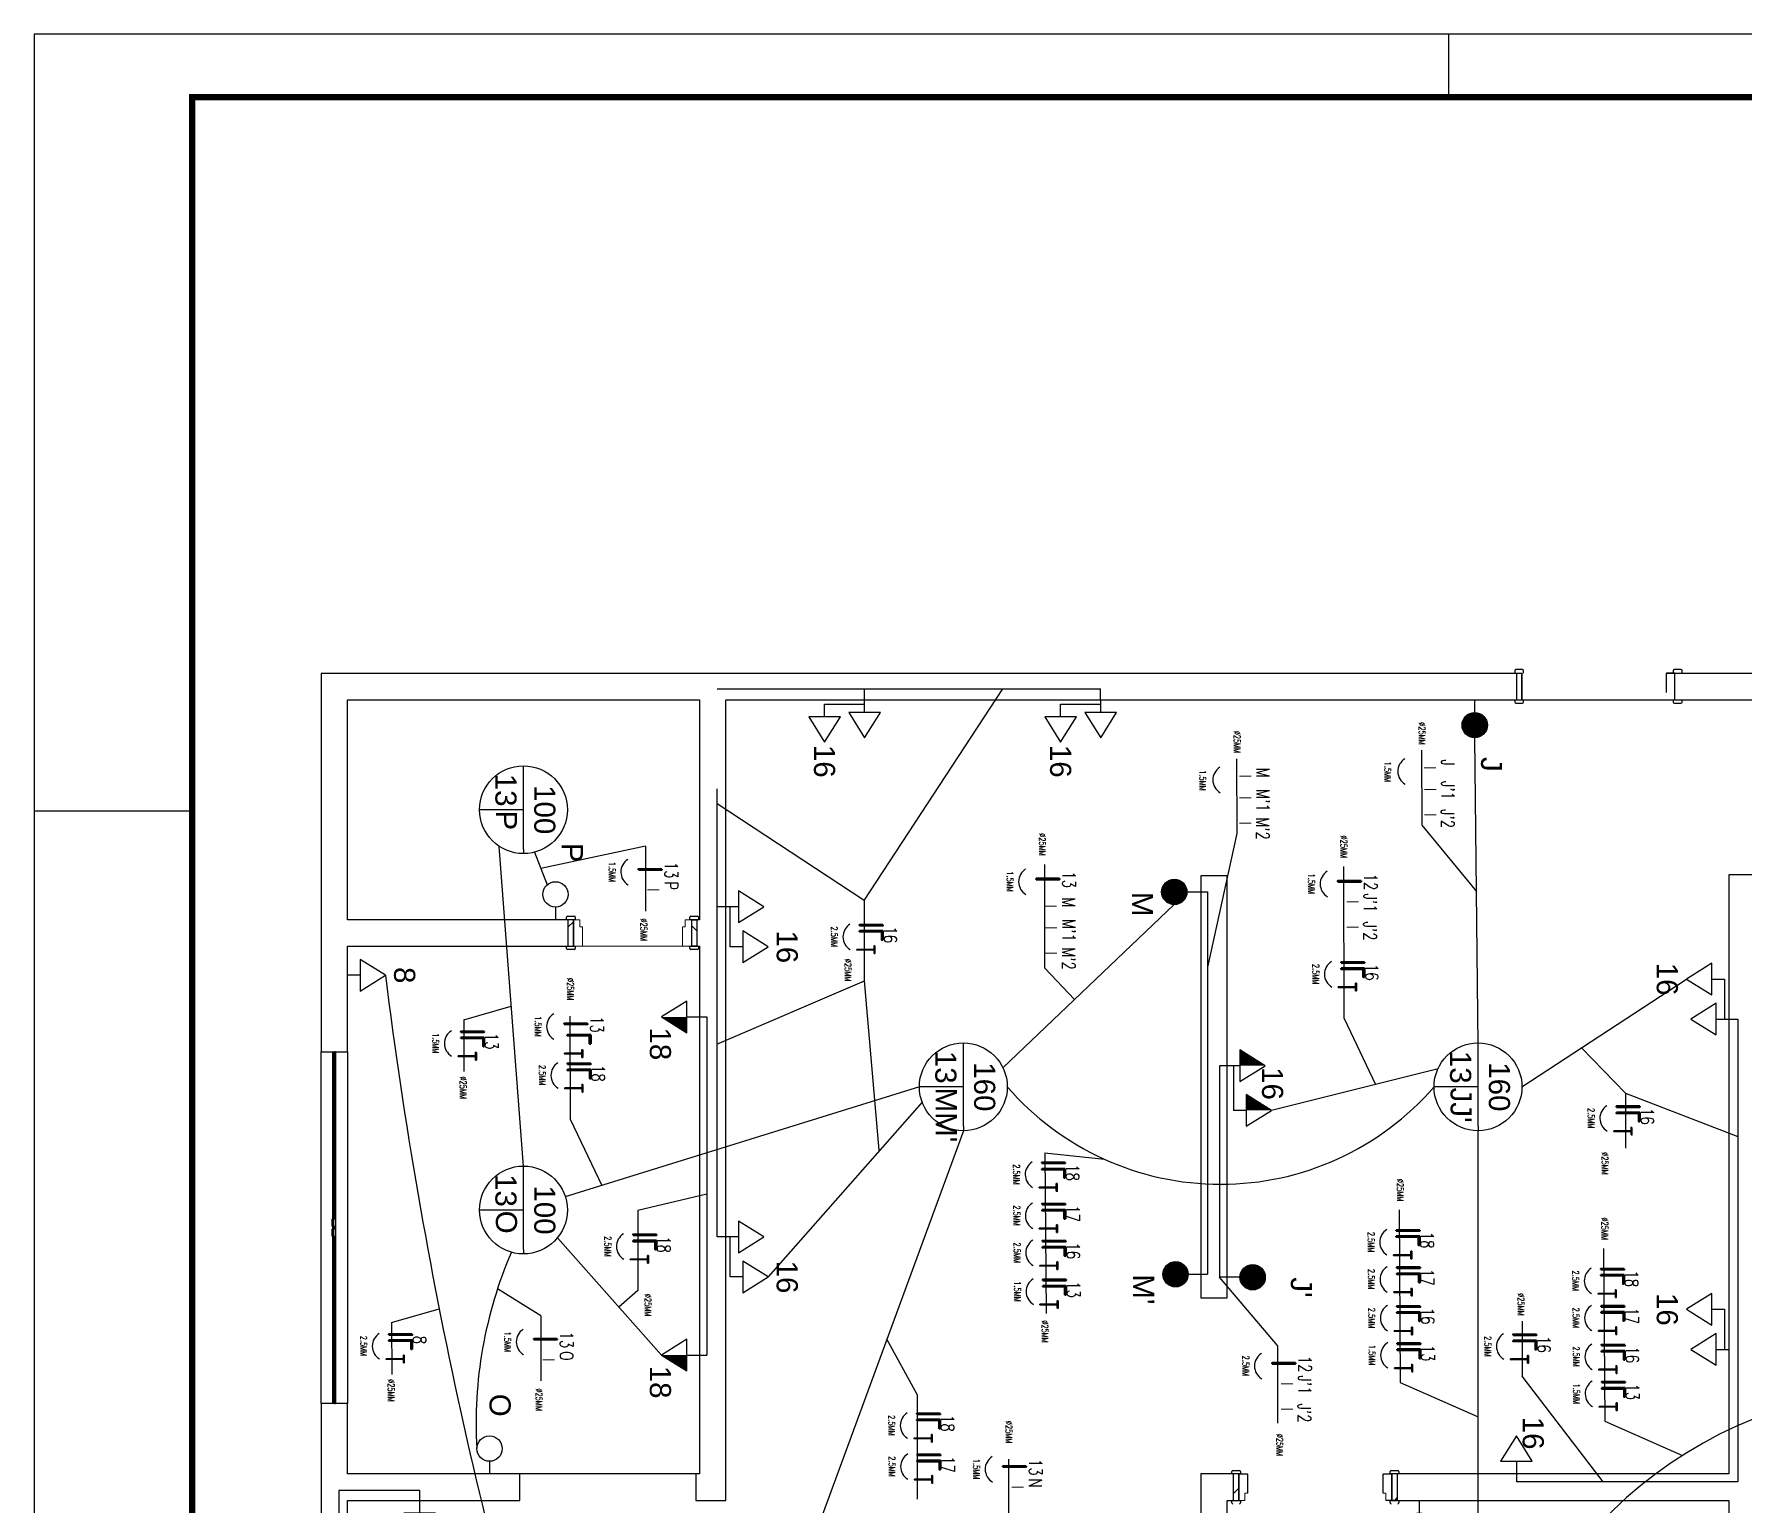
# Model space of a CAD drawing. Header units: metres. Extents: x 2012 to 4043, y 2396 to 4846.
# Drawn here: x 2109.15 to 2133.35, y 2413.12 to 2433.94 of the extents above; entities that cross this region are included whole.
import ezdxf
from ezdxf.enums import TextEntityAlignment as Align

# ---------------------------------------------------------------- set-up
doc = ezdxf.new("R2010")
doc.units = ezdxf.units.M
doc.linetypes.add('HIDDEN', pattern=[9.525, 6.35, -3.175])
for name, color, linetype, lineweight in [('A-FLOR-PATT', 8, 'Continuous', 9), ('A-GLAZ', 151, 'Continuous', 9), ('LAYERCOMUM', 252, 'Continuous', 25), ('REDE ELETRICA', 7, 'Continuous', 9)]:
    doc.layers.add(name, color=color, linetype=linetype, lineweight=lineweight)
for name, color, linetype in [('ARQ-ALVNARIA (Paredes)', 4, 'Continuous'), ('ARQ-ESQ-01', 1, 'Continuous'), ('ARQ-FOLHA', 7, 'Continuous'), ('ELETRODUTO EMBUTIDO LAJE PAREDE', 2, 'Continuous'), ('ELETRODUTO EMBUTIDO PISO', 2, 'HIDDEN'), ('ELETRODUTO LUMINÁRIA', 3, 'Continuous'), ('PENA1', 2, 'Continuous')]:
    doc.layers.add(name, color=color, linetype=linetype)
doc.styles.add('GYN_Carimbo_Página', font='arial.ttf', dxfattribs={"height": 0.6})
doc.styles.add('GYN_Dispositivos', font='arial.ttf', dxfattribs={"height": 0.2})
doc.styles.add('ROMAND', font='romand__.ttf', dxfattribs={"width": 0.75})

# ---------------------------------------------------------------- blocks, each defined once
blk = doc.blocks.new('FOLHA A2')
at = {"layer": 'ARQ-FOLHA'}
for p, q in [((594, 0), (0, 0)), ((0, 0), (0, -420)), ((224, -10), (224, 0)), ((0, -123), (25, -123))]:
    blk.add_line(p, q, dxfattribs=at)
at = {"layer": 'ARQ-FOLHA', "const_width": 1}
blk.add_lwpolyline([(25, -410), (584, -410), (584, -10), (25, -10), (25, -410)], dxfattribs=at)
blk = doc.blocks.new('*U94')
for p, q in [((-0.373, 0), (-0.416, 0)), ((0.373, 0), (-0.373, 0)), ((0, 0), (0, -0.373)), ((0.373, 0), (0.416, 0)), ((0, -0.373), (0, -0.416))]:
    blk.add_line(p, q)
blk.add_circle((0, 0), 0.416)
at = {"color": 7, "style": 'GYN_Dispositivos'}
blk.add_attdef('P', text='', height=0.2, dxfattribs=at).set_placement((0, 0.16), align=Align.BOTTOM_CENTER)
blk.add_attdef('CI', text='', height=0.2, dxfattribs=at).set_placement((-0.16, 0), align=Align.TOP_RIGHT)
blk.add_attdef('CM', text='', height=0.2, dxfattribs=at).set_placement((0.16, 0), align=Align.TOP_LEFT)
blk = doc.blocks.new('*U86')
for points in [[(0, 0.36), (-0.075, 0.24), (0, 0.24)], [(0, 0.24), (-0.075, 0.24), (-0.15, 0.12), (0, 0.12)]]:
    blk.add_hatch(color=256).paths.add_polyline_path(points)
for p, q in [((0, 0.36), (-0.15, 0.12)), ((0.15, 0.12), (0, 0.36)), ((-0.15, 0.12), (0.15, 0.12)), ((0, 0.12), (0, 0))]:
    blk.add_line(p, q)
at = {"layer": 'REDE ELETRICA', "style": 'GYN_Carimbo_Página'}
blk.add_attdef('CIRCUITO', text='', height=0.2, dxfattribs=at).set_placement((0, 0.542), align=Align.MIDDLE_CENTER)
blk = doc.blocks.new('*U85')
for p, q in [((0, 0.36), (-0.15, 0.12)), ((0.15, 0.12), (0, 0.36)), ((-0.15, 0.12), (0.15, 0.12)), ((0, 0.12), (0, 0))]:
    blk.add_line(p, q)
at = {"layer": 'REDE ELETRICA', "style": 'GYN_Carimbo_Página'}
blk.add_attdef('CIRCUITO', text='', height=0.2, dxfattribs=at).set_placement((0, 0.542), align=Align.MIDDLE_CENTER)
blk = doc.blocks.new('*U95')
for points in [[(0, 0.36, 0.414214), (-0.12, 0.24), (0, 0.24)], [(0.12, 0.24, 0.414214), (0, 0.36), (0, 0.24)], [(-0.12, 0.24, 0.414214), (0, 0.12), (0, 0.24)], [(0.12, 0.24), (0, 0.24), (0, 0.12, 0.414214)]]:
    blk.add_hatch(color=256).paths.add_polyline_path(points)
h = blk.add_hatch(color=256)
h.paths.add_polyline_path([(0.12, 0.24, 0.414214), (0, 0.36), (0, 0.24)])
h.paths.add_polyline_path([(0, 0.24), (0, 0.12, 0.414214), (0.12, 0.24)])
blk.add_line((0, 0.12), (0, 0))
blk.add_circle((0, 0.24), 0.12)
at = {"layer": 'REDE ELETRICA', "style": 'GYN_Carimbo_Página'}
blk.add_attdef('COMANDO', text='', height=0.2, dxfattribs=at).set_placement((0, 0.542), align=Align.MIDDLE_CENTER)
blk = doc.blocks.new('*U81')
blk.add_line((0, 0.12), (0, 0))
blk.add_circle((0, 0.24), 0.12)
at = {"layer": 'REDE ELETRICA', "style": 'GYN_Carimbo_Página'}
blk.add_attdef('COMANDO', text='', height=0.2, dxfattribs=at).set_placement((0, 0.542), align=Align.MIDDLE_CENTER)

msp = doc.modelspace()

# ---------------------------------------------------------------- hatches: boundary and pattern name
at = {"layer": 'ARQ-ALVNARIA (Paredes)'}
h = msp.add_hatch(dxfattribs=at)
h.set_pattern_fill('FP_18', color=256, scale=2.492524, style=0, pattern_type=2)
h.set_pattern_definition([(315, (2121.9624, 2363.8828), (0.793116, 0.793116), []), (45, (2121.9624, 2363.88275), (-0.396558, 0.396558), [])])
h.paths.add_polyline_path([(2116.718, 2421.024), (2116.793, 2421.024), (2116.793, 2421.398), (2116.718, 2421.398), (2116.718, 2421.033)], flags=0)
h.paths.add_polyline_path([(2118.463, 2421.024), (2118.538, 2421.024), (2118.538, 2421.398), (2118.463, 2421.398), (2118.463, 2421.033)], flags=0)
h = msp.add_hatch(dxfattribs=at)
h.set_pattern_fill('FP_17', color=256, scale=2.492524, angle=-180, style=0, pattern_type=2)
h.set_pattern_definition([(315, (2121.9624, 2363.8828), (0.793116, 0.793116), []), (45, (2121.9624, 2363.88275), (-0.396558, 0.396558), [])])
h.paths.add_polyline_path([(2126.14, 2413.546), (2126.14, 2413.172), (2126.215, 2413.172), (2126.215, 2413.546)], flags=0)
h.paths.add_polyline_path([(2128.383, 2413.172), (2128.458, 2413.172), (2128.458, 2413.546), (2128.383, 2413.546)], flags=0)

# ---------------------------------------------------------------- linework, layer by layer
at = {"layer": 'A-FLOR-PATT', "lineweight": 15}
for p, q in [((2116.718, 2421.398), (2116.793, 2421.398)), ((2116.793, 2421.398), (2116.875, 2421.398)), ((2116.88, 2421.298), (2116.88, 2421.398)), ((2118.376, 2421.398), (2118.376, 2421.298)), ((2118.381, 2421.398), (2118.463, 2421.398)), ((2118.463, 2421.024), (2118.463, 2421.398)), ((2116.88, 2421.393), (2116.88, 2421.298)), ((2116.88, 2421.298), (2116.915, 2421.298)), ((2116.918, 2421.296), (2116.918, 2421.026)), ((2118.338, 2421.026), (2118.338, 2421.296)), ((2118.341, 2421.298), (2118.376, 2421.298)), ((2118.376, 2421.298), (2118.376, 2421.393)), ((2116.793, 2421.024), (2116.718, 2421.024)), ((2116.915, 2421.024), (2116.793, 2421.024)), ((2118.463, 2421.024), (2118.341, 2421.024)), ((2126.14, 2413.546), (2126.215, 2413.546)), ((2128.383, 2413.546), (2128.458, 2413.546)), ((2126.215, 2413.172), (2126.14, 2413.172)), ((2126.297, 2413.172), (2126.215, 2413.172)), ((2126.302, 2413.172), (2126.302, 2413.272)), ((2126.302, 2413.272), (2126.302, 2413.177)), ((2126.337, 2413.272), (2126.302, 2413.272)), ((2128.296, 2413.272), (2128.261, 2413.272)), ((2128.296, 2413.272), (2128.296, 2413.172)), ((2128.296, 2413.177), (2128.296, 2413.272))]:
    msp.add_line(p, q, dxfattribs=at)
at = {"layer": 'A-FLOR-PATT', "lineweight": 25}
for p, q in [((2118.463, 2421.398), (2118.463, 2421.024)), ((2113.216, 2419.528), (2113.59, 2419.528)), ((2113.391, 2419.528), (2113.403, 2419.528)), ((2113.378, 2414.543), (2113.216, 2414.543)), ((2113.403, 2414.543), (2113.391, 2414.543)), ((2113.59, 2414.543), (2113.428, 2414.543))]:
    msp.add_line(p, q, dxfattribs=at)
at = {"layer": 'A-FLOR-PATT'}
for p, q in [((2116.915, 2421.024), (2118.341, 2421.024)), ((2126.302, 2413.172), (2126.297, 2413.172)), ((2128.301, 2413.172), (2128.296, 2413.172))]:
    msp.add_line(p, q, dxfattribs=at)
at = {"layer": 'A-FLOR-PATT', "lineweight": 15}
for centre, radius, start, end in [((2132.272, 2424.887), 0.00249, 90, 180), ((2116.875, 2421.393), 0.00499, 0, 90), ((2118.381, 2421.393), 0.00499, 90, 180), ((2116.915, 2421.296), 0.00249, 0, 90), ((2118.341, 2421.296), 0.00249, 90, 180), ((2116.915, 2421.026), 0.00249, 270, 0), ((2118.341, 2421.026), 0.00249, 180, 270), ((2126.337, 2413.544), 0.00249, 0, 90), ((2128.261, 2413.544), 0.00249, 90, 180), ((2126.337, 2413.275), 0.00249, 270, 0), ((2128.261, 2413.275), 0.00249, 180, 270), ((2128.301, 2413.177), 0.00499, 180, 270)]:
    msp.add_arc(centre, radius, start, end, dxfattribs=at)
at = {"layer": 'A-GLAZ'}
for p, q in [((2113.378, 2419.528), (2113.378, 2414.543)), ((2113.391, 2419.528), (2113.378, 2419.528)), ((2113.391, 2414.543), (2113.391, 2419.528)), ((2113.428, 2419.528), (2113.416, 2419.528)), ((2113.416, 2419.528), (2113.416, 2414.543)), ((2113.428, 2414.543), (2113.428, 2419.528)), ((2113.378, 2417.156), (2113.367, 2417.156)), ((2113.367, 2417.112), (2113.367, 2417.156)), ((2113.367, 2417.057), (2113.367, 2417.112)), ((2113.367, 2417.057), (2113.378, 2417.057)), ((2113.416, 2417.156), (2113.391, 2417.156)), ((2113.391, 2417.057), (2113.416, 2417.057)), ((2113.367, 2416.965), (2113.367, 2417.015)), ((2113.367, 2417.015), (2113.378, 2417.015)), ((2113.367, 2416.915), (2113.367, 2416.965)), ((2113.367, 2416.915), (2113.378, 2416.915)), ((2113.391, 2417.015), (2113.416, 2417.015)), ((2113.391, 2416.915), (2113.416, 2416.915)), ((2113.378, 2414.543), (2113.391, 2414.543)), ((2113.416, 2414.543), (2113.428, 2414.543))]:
    msp.add_line(p, q, dxfattribs=at)
at = {"layer": 'A-GLAZ', "lineweight": 25}
for p, q in [((2113.406, 2419.528), (2113.403, 2419.528)), ((2113.403, 2419.528), (2113.403, 2419.492)), ((2113.403, 2419.492), (2113.406, 2419.492)), ((2113.406, 2419.492), (2113.406, 2419.528)), ((2113.413, 2419.528), (2113.406, 2419.528)), ((2113.406, 2419.528), (2113.406, 2418.282)), ((2113.416, 2419.528), (2113.413, 2419.528)), ((2113.413, 2419.528), (2113.413, 2419.492)), ((2113.413, 2418.282), (2113.413, 2419.528)), ((2113.413, 2419.492), (2113.416, 2419.492)), ((2113.393, 2418.407), (2113.393, 2417.156)), ((2113.401, 2418.407), (2113.393, 2418.407)), ((2113.401, 2417.156), (2113.401, 2418.407)), ((2113.406, 2418.315), (2113.403, 2418.315)), ((2113.403, 2418.315), (2113.403, 2418.278)), ((2113.403, 2418.278), (2113.416, 2418.278)), ((2113.406, 2418.282), (2113.406, 2418.315)), ((2113.413, 2418.282), (2113.406, 2418.282)), ((2113.406, 2418.282), (2113.413, 2418.282)), ((2113.416, 2418.315), (2113.413, 2418.315)), ((2113.413, 2418.315), (2113.413, 2418.282)), ((2113.393, 2417.015), (2113.393, 2417.057)), ((2113.393, 2417.057), (2113.393, 2417.015)), ((2113.401, 2417.057), (2113.401, 2417.015)), ((2113.401, 2417.015), (2113.401, 2417.057)), ((2113.403, 2417.015), (2113.403, 2417.057)), ((2113.393, 2416.915), (2113.393, 2415.665)), ((2113.401, 2415.665), (2113.401, 2416.915)), ((2113.393, 2415.665), (2113.401, 2415.665)), ((2113.416, 2415.794), (2113.403, 2415.794)), ((2113.403, 2415.794), (2113.403, 2415.756)), ((2113.403, 2415.756), (2113.406, 2415.756)), ((2113.406, 2415.756), (2113.406, 2415.79)), ((2113.406, 2415.79), (2113.413, 2415.79)), ((2113.406, 2415.79), (2113.406, 2414.543)), ((2113.413, 2415.79), (2113.406, 2415.79)), ((2113.413, 2415.79), (2113.413, 2415.756)), ((2113.413, 2414.543), (2113.413, 2415.79)), ((2113.413, 2415.756), (2113.416, 2415.756)), ((2113.406, 2414.578), (2113.403, 2414.578)), ((2113.403, 2414.578), (2113.403, 2414.543)), ((2113.403, 2414.543), (2113.406, 2414.543)), ((2113.406, 2414.543), (2113.406, 2414.578)), ((2113.406, 2414.543), (2113.413, 2414.543)), ((2113.416, 2414.578), (2113.413, 2414.578)), ((2113.413, 2414.578), (2113.413, 2414.543)), ((2113.413, 2414.543), (2113.416, 2414.543))]:
    msp.add_line(p, q, dxfattribs=at)
at = {"layer": 'ARQ-ALVNARIA (Paredes)'}
for p, q in [((2130.225, 2424.887), (2113.216, 2424.887)), ((2113.216, 2424.887), (2113.216, 2419.528)), ((2130.126, 2424.925), (2130.126, 2424.89)), ((2130.235, 2424.94), (2130.141, 2424.94)), ((2130.151, 2424.89), (2130.151, 2424.516)), ((2130.225, 2424.516), (2130.225, 2424.89)), ((2130.225, 2424.516), (2130.225, 2424.89)), ((2130.225, 2424.89), (2130.225, 2424.516)), ((2130.25, 2424.89), (2130.25, 2424.925)), ((2133.156, 2424.887), (2132.269, 2424.887)), ((2132.269, 2424.887), (2132.269, 2424.618)), ((2132.394, 2424.89), (2132.272, 2424.89)), ((2132.369, 2424.925), (2132.369, 2424.89)), ((2132.479, 2424.94), (2132.384, 2424.94)), ((2132.394, 2424.516), (2132.394, 2424.89)), ((2132.494, 2424.89), (2132.494, 2424.925)), ((2141.033, 2424.887), (2133.156, 2424.887)), ((2113.59, 2424.513), (2118.575, 2424.513)), ((2113.59, 2421.398), (2113.59, 2424.513)), ((2118.575, 2424.513), (2118.575, 2421.398)), ((2118.949, 2424.513), (2133.156, 2424.513)), ((2118.949, 2413.172), (2118.949, 2424.513)), ((2130.126, 2424.516), (2130.126, 2424.481)), ((2130.141, 2424.466), (2130.235, 2424.466)), ((2130.25, 2424.481), (2130.25, 2424.516)), ((2132.369, 2424.516), (2132.369, 2424.481)), ((2132.384, 2424.466), (2132.479, 2424.466)), ((2132.494, 2424.481), (2132.494, 2424.516)), ((2133.156, 2424.513), (2141.033, 2424.513)), ((2126.053, 2422.021), (2125.679, 2422.021)), ((2125.679, 2422.021), (2125.679, 2416.039)), ((2126.053, 2416.039), (2126.053, 2422.021)), ((2133.156, 2422.033), (2133.156, 2413.546)), ((2138.303, 2422.033), (2133.156, 2422.033)), ((2116.793, 2421.398), (2113.59, 2421.398)), ((2116.693, 2421.398), (2116.693, 2421.433)), ((2116.818, 2421.398), (2116.693, 2421.398)), ((2116.708, 2421.448), (2116.803, 2421.448)), ((2116.718, 2421.024), (2116.718, 2421.398)), ((2116.793, 2421.024), (2116.793, 2421.398)), ((2116.793, 2421.398), (2116.793, 2421.024)), ((2116.793, 2421.024), (2116.793, 2421.398)), ((2116.818, 2421.433), (2116.818, 2421.398)), ((2118.438, 2421.398), (2118.438, 2421.433)), ((2118.563, 2421.398), (2118.438, 2421.398)), ((2118.453, 2421.448), (2118.548, 2421.448)), ((2118.575, 2421.398), (2118.463, 2421.398)), ((2118.463, 2421.398), (2118.538, 2421.398)), ((2118.463, 2421.398), (2118.463, 2421.024)), ((2118.538, 2421.398), (2118.538, 2421.024)), ((2118.563, 2421.433), (2118.563, 2421.398)), ((2113.59, 2419.528), (2113.59, 2421.024)), ((2113.59, 2421.024), (2116.793, 2421.024)), ((2116.693, 2421.024), (2116.818, 2421.024)), ((2116.693, 2420.989), (2116.693, 2421.024)), ((2116.803, 2420.974), (2116.708, 2420.974)), ((2116.818, 2421.024), (2116.818, 2420.989)), ((2118.438, 2421.024), (2118.563, 2421.024)), ((2118.438, 2420.989), (2118.438, 2421.024)), ((2118.548, 2420.974), (2118.453, 2420.974)), ((2118.463, 2421.024), (2118.575, 2421.024)), ((2118.538, 2421.024), (2118.463, 2421.024)), ((2118.563, 2421.024), (2118.563, 2420.989)), ((2118.575, 2421.024), (2118.575, 2413.546)), ((2125.679, 2416.039), (2126.053, 2416.039)), ((2113.216, 2414.543), (2113.216, 2407.44)), ((2113.59, 2413.546), (2113.59, 2414.543)), ((2116.033, 2413.546), (2113.59, 2413.546)), ((2118.525, 2413.546), (2116.033, 2413.546)), ((2116.033, 2413.172), (2116.033, 2413.546)), ((2118.575, 2413.546), (2118.525, 2413.546)), ((2118.525, 2413.546), (2118.525, 2413.172)), ((2126.115, 2413.546), (2125.679, 2413.546)), ((2125.679, 2413.546), (2125.679, 2407.813)), ((2126.115, 2413.546), (2126.115, 2413.581)), ((2126.24, 2413.546), (2126.115, 2413.546)), ((2126.13, 2413.596), (2126.225, 2413.596)), ((2126.14, 2413.172), (2126.14, 2413.546)), ((2126.215, 2413.546), (2126.215, 2413.172)), ((2126.215, 2413.546), (2126.337, 2413.546)), ((2126.215, 2413.172), (2126.215, 2413.546)), ((2126.24, 2413.581), (2126.24, 2413.546)), ((2126.339, 2413.544), (2126.339, 2413.275)), ((2128.259, 2413.275), (2128.259, 2413.544)), ((2128.261, 2413.546), (2128.383, 2413.546)), ((2128.358, 2413.546), (2128.358, 2413.581)), ((2128.483, 2413.546), (2128.358, 2413.546)), ((2128.373, 2413.596), (2128.468, 2413.596)), ((2128.383, 2413.172), (2128.383, 2413.546)), ((2128.383, 2413.546), (2128.383, 2413.172)), ((2128.458, 2413.546), (2128.458, 2413.172)), ((2128.483, 2413.581), (2128.483, 2413.546)), ((2133.156, 2413.546), (2128.483, 2413.546)), ((2113.59, 2407.813), (2113.59, 2413.172)), ((2113.59, 2413.172), (2116.033, 2413.172)), ((2118.525, 2413.172), (2118.949, 2413.172)), ((2126.053, 2406.193), (2126.053, 2413.172)), ((2126.053, 2413.172), (2126.115, 2413.172)), ((2126.115, 2413.172), (2126.24, 2413.172)), ((2126.115, 2413.138), (2126.115, 2413.172)), ((2126.24, 2413.172), (2126.24, 2413.138)), ((2128.383, 2413.172), (2128.301, 2413.172)), ((2128.358, 2413.138), (2128.358, 2413.172)), ((2128.358, 2413.172), (2128.483, 2413.172)), ((2128.458, 2413.172), (2128.383, 2413.172)), ((2128.483, 2413.172), (2133.156, 2413.172)), ((2128.483, 2413.172), (2128.483, 2413.138)), ((2133.156, 2413.172), (2133.156, 2406.193))]:
    msp.add_line(p, q, dxfattribs=at)
for centre, radius, start, end in [((2130.141, 2424.925), 0.015, 90, 180), ((2130.235, 2424.925), 0.015, 0, 90), ((2132.384, 2424.925), 0.015, 90, 180), ((2132.479, 2424.925), 0.015, 0, 90), ((2130.141, 2424.481), 0.015, 180, 270), ((2130.235, 2424.481), 0.015, 270, 0), ((2132.384, 2424.481), 0.015, 180, 270), ((2132.479, 2424.481), 0.015, 270, 0), ((2116.708, 2421.433), 0.015, 90, 180), ((2116.803, 2421.433), 0.015, 0, 90), ((2118.453, 2421.433), 0.015, 90, 180), ((2118.548, 2421.433), 0.015, 0, 90), ((2116.708, 2420.989), 0.015, 180, 270), ((2116.803, 2420.989), 0.015, 270, 0), ((2118.453, 2420.989), 0.015, 180, 270), ((2118.548, 2420.989), 0.015, 270, 0), ((2126.13, 2413.581), 0.015, 90, 180), ((2126.225, 2413.581), 0.015, 0, 90), ((2128.373, 2413.581), 0.015, 90, 180), ((2128.468, 2413.581), 0.015, 0, 90), ((2126.297, 2413.177), 0.00499, 270, 0), ((2126.13, 2413.138), 0.015, 180, 270), ((2126.225, 2413.138), 0.015, 270, 0), ((2128.373, 2413.138), 0.015, 180, 270), ((2128.468, 2413.138), 0.015, 270, 0)]:
    msp.add_arc(centre, radius, start, end, dxfattribs=at)
at = {"layer": 'ARQ-ESQ-01'}
for p, q in [((2113.216, 2414.543), (2113.216, 2419.528)), ((2113.59, 2419.528), (2113.59, 2414.543))]:
    msp.add_line(p, q, dxfattribs=at)
at = {"layer": 'ELETRODUTO EMBUTIDO LAJE PAREDE'}
for p, q in [((2129.604, 2419.62), (2129.557, 2423.975)), ((2116.083, 2417.907), (2115.74, 2422.436)), ((2116.24, 2422.354), (2116.417, 2421.89)), ((2125.661, 2421.791), (2125.772, 2421.791)), ((2125.772, 2421.791), (2125.772, 2416.374)), ((2122.874, 2419.3), (2125.302, 2421.611)), ((2130.226, 2419.03), (2132.557, 2420.556)), ((2118.575, 2420.021), (2118.681, 2420.021)), ((2118.681, 2420.021), (2118.681, 2415.229)), ((2133.156, 2419.989), (2133.285, 2419.989)), ((2133.285, 2419.987), (2133.285, 2413.433)), ((2126.053, 2419.328), (2125.943, 2419.328)), ((2125.943, 2419.328), (2125.943, 2416.332)), ((2129.038, 2419.286), (2126.681, 2418.695)), ((2121.692, 2419.03), (2116.676, 2417.47)), ((2122.314, 2418.408), (2119.634, 2411.115)), ((2129.604, 2410.305), (2129.604, 2418.408)), ((2116.565, 2416.893), (2118.037, 2415.229)), ((2125.679, 2416.374), (2125.772, 2416.374)), ((2126.053, 2416.332), (2125.943, 2416.332)), ((2118.575, 2415.229), (2118.681, 2415.229)), ((2130.147, 2413.546), (2130.147, 2413.433)), ((2133.285, 2413.433), (2130.147, 2413.433)), ((2114.615, 2413.311), (2113.467, 2413.311)), ((2113.467, 2413.311), (2113.467, 2411.05)), ((2114.615, 2413.172), (2114.615, 2413.311))]:
    msp.add_line(p, q, dxfattribs=at)
for centre, radius, start, end in [((2181.567, 2429.059), 67.966, 187.14014, 197.73807), ((2125.959, 2421.652), 4.002, 220.9348, 319.0652), ((2121.511, 2414.266), 6.099, 156.6131, 183.3813), ((2135.808, 2408.606), 6.165, 83.927, 164.5598), ((2151.385, 2386.466), 29.418, 112.9051, 135.8357)]:
    msp.add_arc(centre, radius, start, end, dxfattribs=at)
at = {"layer": 'ELETRODUTO EMBUTIDO PISO'}
for p, q in [((2118.825, 2416.904), (2118.825, 2424.666)), ((2118.825, 2424.666), (2124.258, 2424.666)), ((2120.914, 2424.512), (2120.914, 2424.665)), ((2124.258, 2424.513), (2124.258, 2424.666)), ((2118.951, 2421.582), (2118.827, 2421.582)), ((2121.731, 2418.812), (2119.548, 2416.336)), ((2118.947, 2416.904), (2118.825, 2416.904))]:
    msp.add_line(p, q, dxfattribs=at)
at = {"layer": 'ELETRODUTO LUMINÁRIA'}
for p, q in [((2120.348, 2424.453), (2120.915, 2424.453)), ((2123.692, 2424.453), (2124.26, 2424.453)), ((2119.009, 2421.014), (2119.009, 2421.581)), ((2133.096, 2420.556), (2133.096, 2419.989)), ((2126.142, 2419.328), (2126.142, 2418.695)), ((2119.009, 2416.336), (2119.009, 2416.903)), ((2133.096, 2415.878), (2133.096, 2415.31))]:
    msp.add_line(p, q, dxfattribs=at)
at = {"layer": 'LAYERCOMUM'}
for p, q in [((2120.909, 2421.669), (2122.871, 2424.666)), ((2120.909, 2421.669), (2118.825, 2423.038)), ((2126.187, 2422.617), (2125.772, 2420.724)), ((2128.807, 2422.737), (2129.581, 2421.797)), ((2117.811, 2422.44), (2116.329, 2422.122)), ((2117.811, 2422.44), (2117.811, 2421.52)), ((2123.469, 2420.71), (2123.466, 2422.178)), ((2127.707, 2419.997), (2127.701, 2422.151)), ((2120.909, 2421.669), (2120.909, 2420.531)), ((2123.469, 2420.71), (2123.89, 2420.268)), ((2120.909, 2420.527), (2118.819, 2419.628)), ((2120.909, 2420.531), (2121.115, 2418.134)), ((2115.237, 2419.98), (2115.911, 2420.172)), ((2116.749, 2418.564), (2116.746, 2420.031)), ((2127.707, 2419.997), (2128.15, 2419.063)), ((2131.692, 2418.941), (2131.068, 2419.581)), ((2131.692, 2418.941), (2133.285, 2418.326)), ((2116.749, 2418.564), (2117.192, 2417.63)), ((2123.466, 2418.094), (2124.312, 2418.007)), ((2117.701, 2417.281), (2118.681, 2417.514)), ((2117.701, 2417.281), (2117.701, 2416.144)), ((2126.763, 2415.366), (2125.943, 2416.332)), ((2116.329, 2415.784), (2115.716, 2416.167)), ((2117.701, 2416.144), (2117.435, 2415.909)), ((2114.216, 2415.691), (2114.891, 2415.883)), ((2116.329, 2415.784), (2116.329, 2414.864)), ((2121.661, 2414.672), (2121.229, 2415.455)), ((2131.375, 2413.433), (2130.231, 2414.932)), ((2121.661, 2414.672), (2121.661, 2413.191)), ((2128.502, 2414.841), (2129.604, 2414.356)), ((2131.399, 2414.294), (2132.502, 2413.809)), ((2122.96, 2412.291), (2122.957, 2413.757))]:
    msp.add_line(p, q, dxfattribs=at)
at = {"layer": 'LAYERCOMUM', "linetype": 'Continuous'}
for p, q in [((2126.183, 2423.678), (2126.187, 2422.617)), ((2128.803, 2423.798), (2128.807, 2422.737)), ((2115.237, 2419.98), (2115.241, 2419.245)), ((2131.692, 2418.941), (2131.695, 2418.163)), ((2123.467, 2418.094), (2123.485, 2415.819)), ((2128.486, 2417.289), (2128.502, 2414.841)), ((2131.383, 2416.742), (2131.399, 2414.294)), ((2114.216, 2415.691), (2114.22, 2414.957)), ((2130.228, 2415.709), (2130.231, 2414.932)), ((2126.763, 2415.366), (2126.765, 2414.263))]:
    msp.add_line(p, q, dxfattribs=at)
at = {"layer": 'PENA1'}
for centre in [(2128.679, 2423.498), (2126.059, 2423.378), (2117.674, 2422.073), (2123.308, 2421.937), (2127.579, 2421.904), (2120.82, 2421.155), (2127.64, 2420.625), (2116.623, 2419.886), (2115.174, 2419.646), (2116.683, 2419.192), (2131.541, 2418.584), (2123.401, 2417.787), (2123.405, 2417.204), (2117.612, 2416.768), (2123.41, 2416.679), (2128.423, 2416.829), (2128.428, 2416.303), (2131.32, 2416.282), (2123.414, 2416.129), (2128.432, 2415.754), (2131.325, 2415.757), (2116.192, 2415.417), (2114.153, 2415.357), (2128.436, 2415.228), (2130.077, 2415.353), (2131.329, 2415.207), (2126.649, 2415.075), (2131.333, 2414.681), (2121.632, 2414.234), (2121.637, 2413.651), (2122.834, 2413.612)]:
    msp.add_arc(centre, 0.211, 121.9194, 239.0111, dxfattribs=at)

# ---------------------------------------------------------------- block references
at = {"layer": 'ARQ-FOLHA', "xscale": 0.08944633452801547, "yscale": 0.08944633452801547, "zscale": 0.08944633452801547}
msp.add_blockref('FOLHA A2', (2109.153, 2433.943), dxfattribs=at)
at = {"layer": 'ELETRODUTO LUMINÁRIA'}
ref = msp.add_blockref('*U85', (2120.348, 2424.453), dxfattribs=dict(at, xscale=1.49551438361349, yscale=1.49551438361349, zscale=1.49551438361349, rotation=180))
ref.add_attrib('CIRCUITO', '16', dxfattribs={"layer": 'REDE ELETRICA', "height": 0.2991, "rotation": 270, "style": 'GYN_Carimbo_Página'}).set_placement((2120.348, 2423.642), align=Align.MIDDLE_CENTER)
at = {"layer": 'ELETRODUTO LUMINÁRIA', "xscale": 1.49551438361349, "yscale": 1.49551438361349, "zscale": 1.49551438361349}
for name, p, rotation in [('*U85', (2120.915, 2424.513), 180), ('*U85', (2124.26, 2424.513), 180), ('*U85', (2118.949, 2421.581), 270), ('*U85', (2133.156, 2419.989), 89.99999999999999), ('*U86', (2126.053, 2419.328), 270), ('*U85', (2118.949, 2416.903), 270), ('*U85', (2133.156, 2415.31), 89.99999999999999)]:
    msp.add_blockref(name, p, dxfattribs=dict(at, rotation=rotation))
at = {"layer": 'ELETRODUTO LUMINÁRIA'}
ref = msp.add_blockref('*U85', (2123.692, 2424.453), dxfattribs=dict(at, xscale=1.49551438361349, yscale=1.49551438361349, zscale=1.49551438361349, rotation=180))
ref.add_attrib('CIRCUITO', '16', dxfattribs={"layer": 'REDE ELETRICA', "height": 0.2991, "rotation": 270, "style": 'GYN_Carimbo_Página'}).set_placement((2123.692, 2423.642), align=Align.MIDDLE_CENTER)
ref = msp.add_blockref('*U95', (2129.557, 2424.513), dxfattribs=dict(at, xscale=1.49551438361349, yscale=1.49551438361349, zscale=1.49551438361349, rotation=180))
ref.add_attrib('COMANDO', 'J', dxfattribs={"layer": 'REDE ELETRICA', "height": 0.299, "rotation": 270, "style": 'GYN_Carimbo_Página'}).set_placement((2129.557, 2423.703), align=Align.BOTTOM_LEFT)
ref = msp.add_blockref('*U94', (2116.083, 2422.956), dxfattribs=dict(at, xscale=1.49551438361349, yscale=1.49551438361349, zscale=1.49551438361349, rotation=270))
ref.add_attrib('P', '100', dxfattribs={"layer": '0', "color": 7, "height": 0.2991, "rotation": 270, "style": 'GYN_Dispositivos'}).set_placement((2116.146, 2422.956), align=Align.BOTTOM_CENTER)
ref.add_attrib('CI', '13', dxfattribs={"layer": '0', "color": 7, "height": 0.2991, "rotation": 270, "style": 'GYN_Dispositivos'}).set_placement((2115.985, 2423.001), align=Align.TOP_RIGHT)
ref.add_attrib('CM', 'P', dxfattribs={"layer": '0', "color": 7, "height": 0.299, "rotation": 270, "style": 'GYN_Dispositivos'}).set_placement((2115.992, 2422.945), align=Align.TOP_LEFT)
ref = msp.add_blockref('*U81', (2116.537, 2421.398), dxfattribs=dict(at, xscale=1.49551438361349, yscale=1.49551438361349, zscale=1.49551438361349))
ref.add_attrib('COMANDO', 'P', dxfattribs={"layer": 'REDE ELETRICA', "height": 0.299, "rotation": 270, "style": 'GYN_Carimbo_Página'}).set_placement((2116.537, 2422.209), align=Align.BOTTOM_RIGHT)
ref = msp.add_blockref('*U95', (2125.661, 2421.791), dxfattribs=dict(at, xscale=1.49551438361349, yscale=1.49551438361349, zscale=1.49551438361349, rotation=89.99999999999999))
ref.add_attrib('COMANDO', 'M', dxfattribs={"layer": 'REDE ELETRICA', "height": 0.299, "rotation": 270, "style": 'GYN_Carimbo_Página'}).set_placement((2124.85, 2421.791), align=Align.MIDDLE_LEFT)
at = {"layer": 'ELETRODUTO LUMINÁRIA', "xscale": 1.49551438361349, "yscale": 1.49551438361349, "zscale": 1.49551438361349, "rotation": 270}
for p, values in [((2119.009, 2421.014), {'CIRCUITO': '16'}), ((2113.59, 2420.611), {'CIRCUITO': '8'}), ((2119.009, 2416.336), {'CIRCUITO': '16'})]:
    msp.add_blockref('*U85', p, dxfattribs=at).add_auto_attribs(values)
at = {"layer": 'ELETRODUTO LUMINÁRIA'}
ref = msp.add_blockref('*U85', (2133.096, 2420.556), dxfattribs=dict(at, xscale=1.49551438361349, yscale=1.49551438361349, zscale=1.49551438361349, rotation=89.99999999999999))
ref.add_attrib('CIRCUITO', '16', dxfattribs={"layer": 'REDE ELETRICA', "height": 0.2991, "rotation": 270, "style": 'GYN_Carimbo_Página'}).set_placement((2132.285, 2420.556), align=Align.MIDDLE_CENTER)
ref = msp.add_blockref('*U86', (2118.575, 2420.021), dxfattribs=dict(at, xscale=1.49551438361349, yscale=1.49551438361349, zscale=1.49551438361349, rotation=89.99999999999997))
ref.add_attrib('CIRCUITO', '18', dxfattribs={"layer": 'REDE ELETRICA', "height": 0.2991, "rotation": 270, "style": 'GYN_Carimbo_Página'}).set_placement((2118.023, 2419.639), align=Align.MIDDLE_CENTER)
ref = msp.add_blockref('*U94', (2122.314, 2419.03), dxfattribs=dict(at, xscale=1.49551438361349, yscale=1.49551438361349, zscale=1.49551438361349, rotation=270))
ref.add_attrib('P', '160', dxfattribs={"layer": '0', "color": 7, "height": 0.2991, "rotation": 270, "style": 'GYN_Dispositivos'}).set_placement((2122.377, 2419.03), align=Align.BOTTOM_CENTER)
ref.add_attrib('CI', '13', dxfattribs={"layer": '0', "color": 7, "height": 0.2991, "rotation": 270, "style": 'GYN_Dispositivos'}).set_placement((2122.216, 2419.075), align=Align.TOP_RIGHT)
ref.add_attrib('CM', "MM'", dxfattribs={"layer": '0', "color": 7, "height": 0.2991, "rotation": 270, "style": 'GYN_Dispositivos'}).set_placement((2122.223, 2419.02), align=Align.TOP_LEFT)
ref = msp.add_blockref('*U94', (2129.604, 2419.03), dxfattribs=dict(at, xscale=1.49551438361349, yscale=1.49551438361349, zscale=1.49551438361349, rotation=270))
ref.add_attrib('P', '160', dxfattribs={"layer": '0', "color": 7, "height": 0.2991, "rotation": 270, "style": 'GYN_Dispositivos'}).set_placement((2129.668, 2419.03), align=Align.BOTTOM_CENTER)
ref.add_attrib('CI', '13', dxfattribs={"layer": '0', "color": 7, "height": 0.2991, "rotation": 270, "style": 'GYN_Dispositivos'}).set_placement((2129.507, 2419.075), align=Align.TOP_RIGHT)
ref.add_attrib('CM', "JJ'", dxfattribs={"layer": '0', "color": 7, "height": 0.2991, "rotation": 270, "style": 'GYN_Dispositivos'}).set_placement((2129.514, 2419.02), align=Align.TOP_LEFT)
ref = msp.add_blockref('*U86', (2126.142, 2418.695), dxfattribs=dict(at, xscale=1.49551438361349, yscale=1.49551438361349, zscale=1.49551438361349, rotation=270))
ref.add_attrib('CIRCUITO', '16', dxfattribs={"layer": 'REDE ELETRICA', "height": 0.2991, "rotation": 270, "style": 'GYN_Carimbo_Página'}).set_placement((2126.694, 2419.077), align=Align.MIDDLE_CENTER)
ref = msp.add_blockref('*U94', (2116.083, 2417.285), dxfattribs=dict(at, xscale=1.49551438361349, yscale=1.49551438361349, zscale=1.49551438361349, rotation=270))
ref.add_attrib('P', '100', dxfattribs={"layer": '0', "color": 7, "height": 0.2991, "rotation": 270, "style": 'GYN_Dispositivos'}).set_placement((2116.146, 2417.285), align=Align.BOTTOM_CENTER)
ref.add_attrib('CI', '13', dxfattribs={"layer": '0', "color": 7, "height": 0.2991, "rotation": 270, "style": 'GYN_Dispositivos'}).set_placement((2115.985, 2417.33), align=Align.TOP_RIGHT)
ref.add_attrib('CM', 'O', dxfattribs={"layer": '0', "color": 7, "height": 0.299, "rotation": 270, "style": 'GYN_Dispositivos'}).set_placement((2115.992, 2417.275), align=Align.TOP_LEFT)
ref = msp.add_blockref('*U95', (2125.679, 2416.374), dxfattribs=dict(at, xscale=1.49551438361349, yscale=1.49551438361349, zscale=1.49551438361349, rotation=89.99999999999999))
ref.add_attrib('COMANDO', "M'", dxfattribs={"layer": 'REDE ELETRICA', "height": 0.2991, "rotation": 270, "style": 'GYN_Carimbo_Página'}).set_placement((2124.868, 2416.374), align=Align.MIDDLE_LEFT)
ref = msp.add_blockref('*U95', (2126.053, 2416.332), dxfattribs=dict(at, xscale=1.49551438361349, yscale=1.49551438361349, zscale=1.49551438361349, rotation=270))
ref.add_attrib('COMANDO', "J'", dxfattribs={"layer": 'REDE ELETRICA', "height": 0.2991, "rotation": 270, "style": 'GYN_Carimbo_Página'}).set_placement((2126.863, 2416.332), align=Align.BOTTOM_LEFT)
ref = msp.add_blockref('*U85', (2133.096, 2415.878), dxfattribs=dict(at, xscale=1.49551438361349, yscale=1.49551438361349, zscale=1.49551438361349, rotation=89.99999999999999))
ref.add_attrib('CIRCUITO', '16', dxfattribs={"layer": 'REDE ELETRICA', "height": 0.2991, "rotation": 270, "style": 'GYN_Carimbo_Página'}).set_placement((2132.285, 2415.878), align=Align.MIDDLE_CENTER)
ref = msp.add_blockref('*U86', (2118.575, 2415.229), dxfattribs=dict(at, xscale=1.49551438361349, yscale=1.49551438361349, zscale=1.49551438361349, rotation=89.99999999999997))
ref.add_attrib('CIRCUITO', '18', dxfattribs={"layer": 'REDE ELETRICA', "height": 0.2991, "rotation": 270, "style": 'GYN_Carimbo_Página'}).set_placement((2118.023, 2414.847), align=Align.MIDDLE_CENTER)
ref = msp.add_blockref('*U81', (2115.603, 2413.546), dxfattribs=dict(at, xscale=1.49551438361349, yscale=1.49551438361349, zscale=1.49551438361349))
ref.add_attrib('COMANDO', 'O', dxfattribs={"layer": 'REDE ELETRICA', "height": 0.299, "rotation": 270, "style": 'GYN_Carimbo_Página'}).set_placement((2115.603, 2414.357), align=Align.RIGHT)
ref = msp.add_blockref('*U85', (2130.147, 2413.546), dxfattribs=dict(at, xscale=1.49551438361349, yscale=1.49551438361349, zscale=1.49551438361349))
ref.add_attrib('CIRCUITO', '16', dxfattribs={"layer": 'REDE ELETRICA', "height": 0.2991, "rotation": 270, "style": 'GYN_Carimbo_Página'}).set_placement((2130.147, 2414.357), align=Align.BOTTOM_LEFT)
ref = msp.add_blockref('*U86', (2114.615, 2413.172), dxfattribs=dict(at, xscale=1.49551438361349, yscale=1.49551438361349, zscale=1.49551438361349, rotation=180))
ref.add_attrib('CIRCUITO', '17', dxfattribs={"layer": 'REDE ELETRICA', "height": 0.2991, "rotation": 270, "style": 'GYN_Carimbo_Página'}).set_placement((2114.997, 2412.621), align=Align.MIDDLE_CENTER)
ref = msp.add_blockref('*U81', (2128.773, 2413.172), dxfattribs=dict(at, xscale=1.49551438361349, yscale=1.49551438361349, zscale=1.49551438361349, rotation=180))
ref.add_attrib('COMANDO', 'L', dxfattribs={"layer": 'REDE ELETRICA', "height": 0.299, "rotation": 270, "style": 'GYN_Carimbo_Página'}).set_placement((2128.773, 2412.362), align=Align.BOTTOM_LEFT)

# ---------------------------------------------------------------- texts
at = {"layer": 'PENA1', "style": 'ROMAND', "width": 0.75}
for s, height, rotation, p in [('%%C25MM', 0.0919, 270, (2126.118, 2424.076)), ('%%C25MM', 0.0919, 270, (2128.738, 2424.196)), ('1.5MM', 0.0919, 270, (2128.251, 2423.637)), ('J', 0.184, 270, (2129.032, 2423.671, -0.422)), ('1.5MM', 0.0919, 270, (2125.631, 2423.517)), ('I', 0.165, 90, (2126.438, 2423.409, -0.422)), ('M', 0.184, 270, (2126.412, 2423.551, -0.422)), ('I', 0.165, 90, (2129.058, 2423.529, -0.422)), ("J'1", 0.1837, 270, (2129.033, 2423.365, -0.422)), ('I', 0.165, 90, (2126.439, 2423.102, -0.422)), ("M'1", 0.1837, 270, (2126.413, 2423.245, -0.422)), ('I', 0.165, 90, (2129.059, 2423.222, -0.422)), ('I', 0.165, 90, (2129.061, 2422.863, -0.422)), ("J'2", 0.1837, 270, (2129.028, 2422.967, -0.422)), ('%%C25MM', 0.0919, 270, (2123.36, 2422.624)), ('I', 0.165, 90, (2126.44, 2422.743, -0.422)), ("M'2", 0.1837, 270, (2126.408, 2422.847, -0.422)), ('%%C25MM', 0.0919, 270, (2127.63, 2422.591)), ('1.5MM', 0.0919, 270, (2117.267, 2422.219)), ('13', 0.1837, 270, (2118.031, 2422.218, -0.422)), ('I', 0.331, 90, (2118.143, 2422.062)), ('P', 0.184, 270, (2118.029, 2421.94, -0.422)), ('1.5MM', 0.0919, 270, (2122.901, 2422.083)), ('I', 0.331, 90, (2123.776, 2421.926)), ('13', 0.1837, 270, (2123.665, 2422.082, -0.422)), ('1.5MM', 0.0919, 270, (2127.172, 2422.05)), ('I', 0.331, 90, (2128.047, 2421.893)), ('12', 0.1837, 270, (2127.936, 2422.049, -0.422)), ('I', 0.165, 90, (2118.054, 2421.798, -0.422)), ('M', 0.184, 270, (2123.658, 2421.713, -0.422)), ('I', 0.165, 90, (2127.959, 2421.628, -0.422)), ("J'1", 0.1837, 270, (2127.933, 2421.771, -0.422)), ('%%C25MM', 0.0919, 270, (2117.714, 2421.416)), ('I', 0.165, 90, (2123.684, 2421.57, -0.422)), ('2.5MM', 0.0919, 270, (2120.413, 2421.302)), ('I', 0.331, 90, (2121.274, 2421.272)), ('16', 0.1837, 270, (2121.134, 2421.302)), ('I', 0.165, 90, (2123.689, 2421.261, -0.422)), ("M'1", 0.1837, 270, (2123.663, 2421.404, -0.422)), ('I', 0.165, 90, (2127.96, 2421.269, -0.422)), ("J'2", 0.1837, 270, (2127.927, 2421.373, -0.422)), ('T', 0.257, 270, (2120.728, 2421.043)), ('I', 0.165, 90, (2123.69, 2420.902, -0.422)), ("M'2", 0.1837, 270, (2123.657, 2421.006, -0.422)), ('%%C25MM', 0.0919, 270, (2120.607, 2420.844)), ('2.5MM', 0.0919, 270, (2127.233, 2420.771)), ('I', 0.331, 90, (2128.094, 2420.742)), ('16', 0.1837, 270, (2127.953, 2420.771)), ('%%C25MM', 0.0919, 270, (2116.675, 2420.573)), ('T', 0.257, 270, (2127.548, 2420.513)), ('1.5MM', 0.0919, 270, (2116.216, 2420.032)), ('13', 0.1837, 270, (2116.98, 2420.031, -0.422)), ('1.5MM', 0.0919, 270, (2114.767, 2419.792)), ('I', 0.331, 90, (2115.628, 2419.763)), ('13', 0.1837, 270, (2115.488, 2419.793)), ('I', 0.331, 90, (2117.091, 2419.875)), ('T', 0.257, 270, (2115.082, 2419.534)), ('T', 0.257, 270, (2116.589, 2419.571)), ('2.5MM', 0.0919, 270, (2116.276, 2419.339)), ('I', 0.331, 90, (2117.137, 2419.309)), ('18', 0.1837, 270, (2116.996, 2419.339)), ('%%C25MM', 0.0919, 270, (2115.156, 2419.178)), ('T', 0.257, 270, (2116.591, 2419.08)), ('I', 0.331, 90, (2131.995, 2418.701)), ('2.5MM', 0.0919, 270, (2131.134, 2418.73)), ('16', 0.1837, 270, (2131.855, 2418.73)), ('T', 0.257, 270, (2131.449, 2418.472)), ('%%C25MM', 0.0919, 270, (2131.329, 2418.105)), ('2.5MM', 0.0919, 270, (2122.994, 2417.933)), ('I', 0.331, 90, (2123.855, 2417.904)), ('18', 0.1837, 270, (2123.714, 2417.933)), ('T', 0.257, 270, (2123.309, 2417.675)), ('%%C25MM', 0.0919, 270, (2128.429, 2417.727)), ('2.5MM', 0.0919, 270, (2122.998, 2417.351)), ('I', 0.331, 90, (2123.859, 2417.321)), ('17', 0.1837, 270, (2123.719, 2417.351)), ('T', 0.257, 270, (2123.313, 2417.092)), ('%%C25MM', 0.0919, 270, (2131.326, 2417.18)), ('2.5MM', 0.0919, 270, (2117.205, 2416.914)), ('I', 0.331, 90, (2118.066, 2416.885)), ('18', 0.1837, 270, (2117.925, 2416.914)), ('2.5MM', 0.0919, 270, (2123.003, 2416.825)), ('I', 0.331, 90, (2123.864, 2416.796)), ('2.5MM', 0.0919, 270, (2128.016, 2416.975)), ('I', 0.331, 90, (2128.877, 2416.946)), ('18', 0.1837, 270, (2128.737, 2416.976)), ('T', 0.257, 270, (2117.52, 2416.656)), ('16', 0.1837, 270, (2123.723, 2416.825)), ('T', 0.257, 270, (2128.331, 2416.717)), ('T', 0.257, 270, (2123.318, 2416.567)), ('2.5MM', 0.0919, 270, (2128.02, 2416.45)), ('I', 0.331, 90, (2128.882, 2416.42)), ('17', 0.1837, 270, (2128.741, 2416.45)), ('2.5MM', 0.0919, 270, (2130.913, 2416.428)), ('I', 0.331, 90, (2131.774, 2416.399)), ('18', 0.1837, 270, (2131.634, 2416.429)), ('%%C25MM', 0.0919, 270, (2117.773, 2416.098)), ('1.5MM', 0.0919, 270, (2123.007, 2416.275)), ('I', 0.331, 90, (2123.868, 2416.246)), ('13', 0.1837, 270, (2123.728, 2416.275)), ('T', 0.257, 270, (2128.335, 2416.191)), ('%%C25MM', 0.0919, 270, (2130.139, 2416.108)), ('T', 0.257, 270, (2131.228, 2416.17)), ('T', 0.257, 270, (2123.322, 2416.017)), ('2.5MM', 0.0919, 270, (2128.025, 2415.9)), ('I', 0.331, 90, (2128.886, 2415.87)), ('16', 0.1837, 270, (2128.746, 2415.9)), ('2.5MM', 0.0919, 270, (2130.918, 2415.903)), ('I', 0.331, 90, (2131.779, 2415.873)), ('17', 0.1837, 270, (2131.638, 2415.903)), ('%%C25MM', 0.0919, 270, (2123.397, 2415.723)), ('T', 0.257, 270, (2128.34, 2415.641)), ('T', 0.257, 270, (2131.233, 2415.645)), ('2.5MM', 0.0919, 270, (2113.746, 2415.504)), ('I', 0.331, 90, (2114.607, 2415.474)), ('8', 0.184, 270, (2114.467, 2415.504)), ('1.5MM', 0.0919, 270, (2115.785, 2415.563)), ('I', 0.331, 90, (2116.66, 2415.406)), ('13', 0.1837, 270, (2116.549, 2415.562, -0.422)), ('1.5MM', 0.0919, 270, (2128.029, 2415.374)), ('I', 0.331, 90, (2128.89, 2415.344)), ('2.5MM', 0.0919, 270, (2129.67, 2415.499)), ('I', 0.331, 90, (2130.531, 2415.469)), ('16', 0.1837, 270, (2130.391, 2415.499)), ('2.5MM', 0.0919, 270, (2130.922, 2415.353)), ('I', 0.331, 90, (2131.783, 2415.323)), ('T', 0.257, 270, (2114.061, 2415.245)), ('I', 0.165, 90, (2116.572, 2415.142, -0.422)), ('O', 0.184, 270, (2116.546, 2415.284, -0.422)), ('2.5MM', 0.0919, 270, (2126.242, 2415.222)), ('I', 0.331, 90, (2127.118, 2415.065)), ('12', 0.1837, 270, (2127.006, 2415.22, -0.422)), ('13', 0.1837, 270, (2128.75, 2415.374)), ('T', 0.257, 270, (2129.985, 2415.241)), ('16', 0.1837, 270, (2131.643, 2415.353)), ('%%C25MM', 0.0919, 270, (2114.135, 2414.89)), ("J'1", 0.1837, 270, (2127.004, 2414.943, -0.422)), ('T', 0.257, 270, (2128.344, 2415.115)), ('T', 0.257, 270, (2131.237, 2415.095)), ('%%C25MM', 0.0919, 270, (2116.231, 2414.759)), ('I', 0.165, 90, (2127.029, 2414.8, -0.422)), ('1.5MM', 0.0919, 270, (2130.926, 2414.827)), ('I', 0.331, 90, (2131.787, 2414.797)), ('13', 0.1837, 270, (2131.647, 2414.827)), ('I', 0.331, 90, (2122.086, 2414.35)), ('I', 0.165, 90, (2127.031, 2414.441, -0.422)), ("J'2", 0.1837, 270, (2126.998, 2414.545, -0.422)), ('T', 0.257, 270, (2131.241, 2414.569)), ('2.5MM', 0.0919, 270, (2121.225, 2414.38)), ('18', 0.1837, 270, (2121.946, 2414.38)), ('%%C25MM', 0.0919, 270, (2122.886, 2414.299)), ('T', 0.257, 270, (2121.54, 2414.121)), ('%%C25MM', 0.0919, 270, (2126.722, 2414.117)), ('2.5MM', 0.0919, 270, (2121.23, 2413.797)), ('I', 0.331, 90, (2122.091, 2413.768)), ('17', 0.1837, 270, (2121.951, 2413.797)), ('1.5MM', 0.0919, 270, (2122.427, 2413.759)), ('I', 0.331, 90, (2123.302, 2413.602)), ('13', 0.1837, 270, (2123.191, 2413.757, -0.422)), ('T', 0.257, 270, (2121.545, 2413.539)), ('N', 0.184, 270, (2123.188, 2413.48, -0.422)), ('I', 0.165, 90, (2123.214, 2413.337, -0.422))]:
    msp.add_text(s, height=height, rotation=rotation, dxfattribs=at).set_placement(p, align=Align.BOTTOM_LEFT)
at = {"layer": 'PENA1', "style": 'ROMAND', "text_generation_flag": 2, "width": 0.75}
for p in [(2121.274, 2421.282), (2128.094, 2420.752), (2115.628, 2419.773), (2117.135, 2419.81), (2117.137, 2419.319), (2131.995, 2418.71), (2123.855, 2417.913), (2123.859, 2417.331), (2118.066, 2416.894), (2128.877, 2416.956), (2123.864, 2416.805), (2128.882, 2416.43), (2131.774, 2416.409), (2123.868, 2416.255), (2128.886, 2415.88), (2131.779, 2415.883), (2114.607, 2415.484), (2130.531, 2415.479), (2128.89, 2415.354), (2131.783, 2415.333), (2131.787, 2414.807), (2122.086, 2414.36), (2122.091, 2413.777)]:
    msp.add_text('L', height=0.331, rotation=90, dxfattribs=at).set_placement(p, align=Align.BOTTOM_LEFT)

doc.saveas('drawing.dxf')
